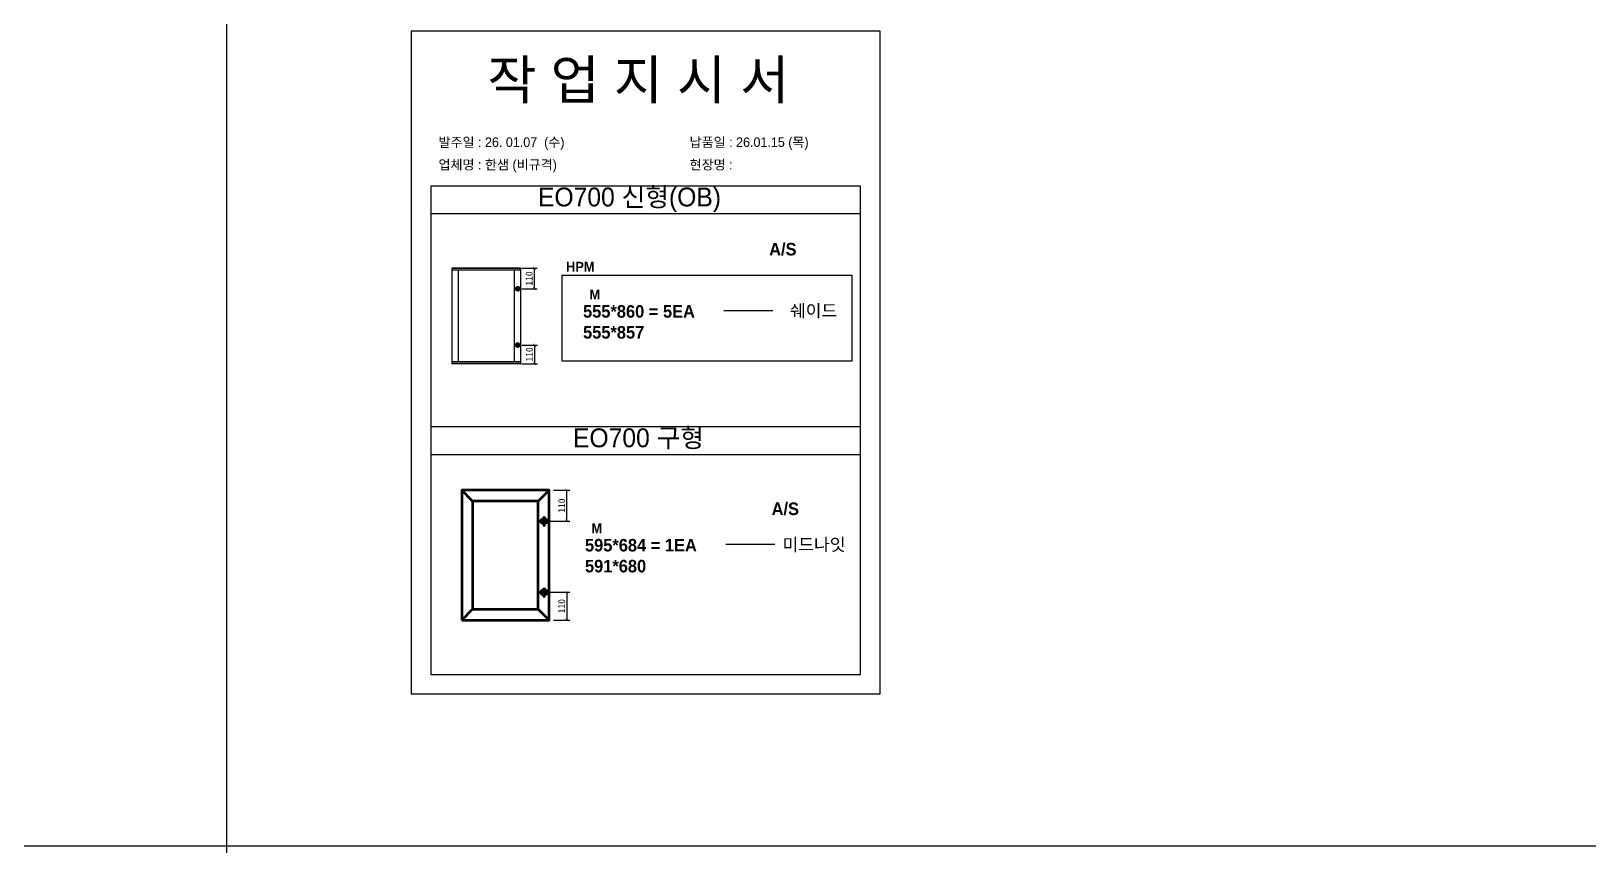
# Model space of a CAD drawing. Header units: millimetres. Extents: x -44117 to 256353, y -2095463 to 65325.
# Drawn here: x 109599 to 115182, y -614443 to -611523 of the extents above; entities that cross this region are included whole.
import ezdxf

# ---------------------------------------------------------------- set-up
doc = ezdxf.new("R2010")
doc.units = ezdxf.units.MM
doc.header["$LTSCALE"] = 10
doc.layers.add('Layer1', color=7, linetype='Continuous', lineweight=70)
doc.styles.add('MtX_Gulim', font='')
doc.styles.get('MtX_Gulim').set_extended_font_data('Gulim', bold=True)
doc.dimstyles.new('ISO-25', dxfattribs={"dimtxt": 2.5, "dimasz": 2.5, "dimexe": 1, "dimexo": 1, "dimtad": 1, "dimtxsty": 'Standard', "dimblk": 'ARCHTICK', "dimcen": 2.5, "dimadec": 0, "dimazin": 0, "dimtfac": 1, "dimtmove": 0, "dimatfit": 3, "dimfxl": 0, "dimarcsym": 0})

# ---------------------------------------------------------------- blocks, each defined once
blk = doc.blocks.new('_ArchTick')
at = {"color": 0, "linetype": 'ByBlock', "const_width": 0.15}
blk.add_lwpolyline([(-0.5, -0.5), (0.5, 0.5)], dxfattribs=at)
blk = doc.blocks.new('*D4389')
at = {"color": 0, "lineweight": -2}
for p, q in [((111357.8, -612372.5), (111412.4, -612372.5)), ((111402.4, -612446.1), (111402.4, -612372.5)), ((111357.8, -612446.1), (111412.4, -612446.1))]:
    blk.add_line(p, q, dxfattribs=at)
at = {"layer": 'Defpoints', "color": 0}
for p in [(111342.8, -612372.5), (111402.4, -612372.5), (111342.8, -612446.1)]:
    blk.add_point(p, dxfattribs=at)
at = {"color": 0, "lineweight": -2, "xscale": 10, "yscale": 10, "zscale": 10}
for p, rotation in [((111402.4, -612372.5), 90), ((111402.4, -612446.1), 270)]:
    blk.add_blockref('_ArchTick', p, dxfattribs=dict(at, rotation=rotation))
at = {"color": 0, "insert": (111383.6, -612409.3), "char_height": 25, "attachment_point": 5, "rotation": 90}
blk.add_mtext('110', dxfattribs=at)
blk = doc.blocks.new('*D4390')
at = {"color": 0, "lineweight": -2}
for p, q in [((111357.8, -612648), (111413.3, -612648)), ((111403.3, -612648), (111403.3, -612714.9)), ((111357.8, -612714.9), (111413.3, -612714.9))]:
    blk.add_line(p, q, dxfattribs=at)
at = {"layer": 'Defpoints', "color": 0}
for p in [(111342.8, -612648), (111342.8, -612714.9), (111403.3, -612714.9)]:
    blk.add_point(p, dxfattribs=at)
at = {"color": 0, "lineweight": -2, "xscale": 10, "yscale": 10, "zscale": 10}
for p, rotation in [((111403.3, -612648), 90), ((111403.3, -612714.9), 270)]:
    blk.add_blockref('_ArchTick', p, dxfattribs=dict(at, rotation=rotation))
at = {"color": 0, "insert": (111384.6, -612681.5), "char_height": 25, "attachment_point": 5, "rotation": 90}
blk.add_mtext('110', dxfattribs=at)
blk = doc.blocks.new('*D4391')
at = {"color": 0, "lineweight": -2}
for p, q in [((111470.9, -613167.8), (111529.1, -613167.8)), ((111519.1, -613279.1), (111519.1, -613167.8)), ((111452.2, -613279.1), (111529.1, -613279.1))]:
    blk.add_line(p, q, dxfattribs=at)
at = {"layer": 'Defpoints', "color": 0}
for p in [(111455.9, -613167.8), (111519.1, -613167.8), (111437.2, -613279.1)]:
    blk.add_point(p, dxfattribs=at)
at = {"color": 0, "lineweight": -2, "xscale": 10, "yscale": 10, "zscale": 10}
for p, rotation in [((111519.1, -613167.8), 90), ((111519.1, -613279.1), 270)]:
    blk.add_blockref('_ArchTick', p, dxfattribs=dict(at, rotation=rotation))
at = {"color": 0, "insert": (111500.3, -613223.5), "char_height": 25, "attachment_point": 5, "rotation": 90}
blk.add_mtext('110', dxfattribs=at)
blk = doc.blocks.new('*D4392')
at = {"color": 0, "lineweight": -2}
for p, q in [((111452.2, -613534), (111529.1, -613534)), ((111519.1, -613534), (111519.1, -613633.7)), ((111470.9, -613633.7), (111529.1, -613633.7))]:
    blk.add_line(p, q, dxfattribs=at)
at = {"layer": 'Defpoints', "color": 0}
for p in [(111437.2, -613534), (111455.9, -613633.7), (111519.1, -613633.7)]:
    blk.add_point(p, dxfattribs=at)
at = {"color": 0, "lineweight": -2, "xscale": 10, "yscale": 10, "zscale": 10}
for p, rotation in [((111519.1, -613534), 90), ((111519.1, -613633.7), 270)]:
    blk.add_blockref('_ArchTick', p, dxfattribs=dict(at, rotation=rotation))
at = {"color": 0, "insert": (111500.3, -613583.9), "char_height": 25, "attachment_point": 5, "rotation": 90}
blk.add_mtext('110', dxfattribs=at)

msp = doc.modelspace()

# ---------------------------------------------------------------- linework, layer by layer
for p, q in [((112571.27536, -612077.71768), (111031.27536, -612077.71768)), ((112571.27536, -612177.71768), (111031.27536, -612177.71768)), ((111106.9009, -612372.77065), (111106.9009, -612714.65754)), ((111353.40154, -612373.21338), (111106.9009, -612373.21338)), ((111353.40154, -612379.90354), (111106.9009, -612379.90354)), ((111353.15558, -612372.52469), (111107.14686, -612372.52469)), ((111128.7915, -612379.41162), (111128.7915, -612707.52465)), ((111331.26498, -612707.52465), (111331.26498, -612379.90354)), ((111352.17173, -612379.90354), (111352.17173, -612372.52469)), ((111353.40154, -612714.65754), (111353.40154, -612372.77065)), ((112256.98351, -612524.84456), (112081.80592, -612524.84456)), ((111353.40154, -612707.52465), (111106.9009, -612707.52465)), ((111353.40154, -612714.21482), (111106.9009, -612714.21482)), ((111353.15558, -612714.90351), (111107.14686, -612714.90351)), ((111108.13071, -612714.90351), (111108.13071, -612707.52465)), ((111352.17173, -612707.52465), (111352.17173, -612714.90351)), ((112571.27536, -612941.11841), (111031.27536, -612941.11841)), ((112571.27536, -613041.11841), (111031.27536, -613041.11841)), ((112263.88224, -613362.92544), (112088.70464, -613362.92544))]:
    msp.add_line(p, q)
at = {"color": 1}
msp.add_line((104015.69829, -614443.14725), (196284.84516, -614443.14725), dxfattribs=at)
msp.add_line((104015.69829, -614443.14725), (196284.84516, -614443.14725), dxfattribs=at)
for p in [(110300.49669, 21924.9366), (110300.49669, 14161.07811), (110300.49669, 18584.38997), (110300.49669, 10820.53148), (110300.49669, 18627.87121), (110300.49669, 10864.01272), (110300.49669, 15287.32457), (110300.49669, 7523.46608), (110300.49669, 3746.75115), (110300.49669, 21924.9366), (110300.49669, 14161.07811), (110300.49669, 18584.38997), (110300.49669, 10820.53148), (110300.49669, 18627.87121), (110300.49669, 10864.01272), (110300.49669, 15287.32457), (110300.49669, 7523.46608), (110300.49669, 3746.75115), (110300.49669, 21924.9366), (110300.49669, 14161.07811), (110300.49669, 18584.38997), (110300.49669, 10820.53148), (110300.49669, 18627.87121), (110300.49669, 10864.01272), (110300.49669, 15287.32457), (110300.49669, 7523.46608), (110300.49669, 3746.75115), (110300.49669, 21924.9366), (110300.49669, 14161.07811), (110300.49669, 18584.38997), (110300.49669, 10820.53148), (110300.49669, 18627.87121), (110300.49669, 10864.01272), (110300.49669, 15287.32457), (110300.49669, 7523.46608), (110300.49669, 3746.75115), (110300.49669, 21924.9366), (110300.49669, 14161.07811), (110300.49669, 18584.38997), (110300.49669, 10820.53148), (110300.49669, 18627.87121), (110300.49669, 10864.01272), (110300.49669, 15287.32457), (110300.49669, 7523.46608), (110300.49669, 3746.75115), (110300.49669, 21924.9366), (110300.49669, 14161.07811), (110300.49669, 18584.38997), (110300.49669, 10820.53148), (110300.49669, 18627.87121), (110300.49669, 10864.01272), (110300.49669, 15287.32457), (110300.49669, 7523.46608), (110300.49669, 3746.75115), (110300.49669, 21924.9366), (110300.49669, 14161.07811), (110300.49669, 18584.38997), (110300.49669, 10820.53148), (110300.49669, 18627.87121), (110300.49669, 10864.01272), (110300.49669, 15287.32457), (110300.49669, 7523.46608), (110300.49669, 3746.75115), (110300.49669, 21924.9366), (110300.49669, 14161.07811), (110300.49669, 18584.38997), (110300.49669, 10820.53148), (110300.49669, 18627.87121), (110300.49669, 10864.01272), (110300.49669, 15287.32457), (110300.49669, 7523.46608), (110300.49669, 3746.75115), (110300.49669, 21924.9366), (110300.49669, 14161.07811), (110300.49669, 18584.38997), (110300.49669, 10820.53148), (110300.49669, 18627.87121), (110300.49669, 10864.01272), (110300.49669, 15287.32457), (110300.49669, 7523.46608), (110300.49669, 3746.75115), (110300.49669, 21924.9366), (110300.49669, 14161.07811), (110300.49669, 18584.38997), (110300.49669, 10820.53148), (110300.49669, 18627.87121), (110300.49669, 10864.01272), (110300.49669, 15287.32457), (110300.49669, 7523.46608), (110300.49669, 3746.75115), (110300.49669, 12702.87182), (110300.49669, 4939.01333), (110300.49669, 9362.32519), (110300.49669, 1598.4667), (110300.49669, 9405.80642), (110300.49669, 1641.94794), (110300.49669, 6065.25979), (110300.49669, -1698.5987), (110300.49669, -5475.31363), (110300.49669, 12702.87182), (110300.49669, 4939.01333), (110300.49669, 9362.32519), (110300.49669, 1598.4667), (110300.49669, 9405.80642), (110300.49669, 1641.94794), (110300.49669, 6065.25979), (110300.49669, -1698.5987), (110300.49669, -5475.31363), (110300.49669, 12702.87182), (110300.49669, 4939.01333), (110300.49669, 9362.32519), (110300.49669, 1598.4667), (110300.49669, 9405.80642), (110300.49669, 1641.94794), (110300.49669, 6065.25979), (110300.49669, -1698.5987), (110300.49669, -5475.31363), (110300.49669, 12702.87182), (110300.49669, 4939.01333), (110300.49669, 9362.32519), (110300.49669, 1598.4667), (110300.49669, 9405.80642), (110300.49669, 1641.94794), (110300.49669, 6065.25979), (110300.49669, -1698.5987), (110300.49669, -5475.31363), (110300.49669, 12702.87182), (110300.49669, 4939.01333), (110300.49669, 9362.32519), (110300.49669, 1598.4667), (110300.49669, 9405.80642), (110300.49669, 1641.94794), (110300.49669, 6065.25979), (110300.49669, -1698.5987), (110300.49669, -5475.31363)]:
    msp.add_xline(p, (0, 1), dxfattribs=at)
for points in [[(110961.27536, -613898.54796), (112641.27536, -613898.54796), (112641.27536, -611522.54796), (110961.27536, -611522.54796)], [(111501.59172, -612397.42681), (112540.29008, -612397.42681), (112540.29008, -612705.02526), (111501.59172, -612705.02526)]]:
    msp.add_lwpolyline(points, close=True)
msp.add_lwpolyline([(111031.27536, -612077.71768), (111031.27536, -613828.54796), (112571.27536, -613828.54796), (112571.27536, -612077.71768)])
for centre, start, end in [((111353.15558, -612372.77065), 0, 90), ((111107.14686, -612714.65755), 180, 270), ((111353.15558, -612714.65755), 270, 0)]:
    msp.add_arc(centre, 0.24596, start, end)
at = {"layer": 'Layer1'}
for p, q in [((111342.76356, -612437.07597), (111342.76356, -612455.20637)), ((111342.76356, -612657.08433), (111342.76356, -612638.95393)), ((111181.16525, -613207.01754), (111141.92283, -613167.77511)), ((111416.61982, -613207.01754), (111455.86225, -613167.77511)), ((111420.93139, -613279.14145), (111453.5545, -613279.14145)), ((111420.93139, -613534.00761), (111453.5545, -613534.00761)), ((111141.92283, -613633.69832), (111181.16525, -613594.45589)), ((111455.86225, -613633.69832), (111416.61982, -613594.45589)), ((111416.61982, -613594.45589), (111455.86225, -613633.69832))]:
    msp.add_line(p, q, dxfattribs=at)
for points in [[(111351.82876, -612446.14117), (111333.69836, -612446.14117)], [(111351.82876, -612648.01913), (111333.69836, -612648.01913)], [(111141.92283, -613633.69832), (111455.86225, -613633.69832), (111455.86225, -613167.77511), (111141.92283, -613167.77511)], [(111181.16525, -613594.45589), (111416.61982, -613594.45589), (111416.61982, -613207.01754), (111181.16525, -613207.01754)], [(111437.24294, -613262.8299), (111437.24294, -613295.45301)], [(111437.24294, -613517.69605), (111437.24294, -613550.31916)]]:
    msp.add_lwpolyline(points, close=True, dxfattribs=at)
for centre, radius in [((111342.76356, -612446.14117), 6.04347), ((111342.76356, -612648.01913), 6.04347), ((111437.24294, -613279.14145), 10.87437), ((111437.24294, -613534.00761), 10.87437)]:
    msp.add_circle(centre, radius, dxfattribs=at)

# ---------------------------------------------------------------- texts
at = {"linetype": 'Continuous', "style": 'MtX_Gulim'}
for s, height, p in [('HPM', 35.049344, (111516.22396, -612384.48354)), ('M', 35.04934, (111600.12064, -612484.20293)), ('M', 35.04934, (111607.01937, -613322.28381))]:
    msp.add_text(s, height=height, dxfattribs=at).set_placement(p)
at = {"attachment_point": 1}
for s, width, gutter_width, heights, insert, char_height in [('{\\fGulim|b0|i0|c129|p50;작 업 지 시 서}', 3307.3198183, 12.5, [-155.84554], (111234.08196, -611626.71047), 140), ('\\pt11;{\\fGulim|b0|i0|c129|p50;발주일 : 26. 01.07  (수)}', 3307.3198183, 12.5, [34.50412], (111058.87261, -611903.43089), 34.3), ('{\\fGulim|b0|i0|c129|p50;납품일 : 26.01.15 (목)}', 3307.3198183, 12.5, [35.09023], (111958.85059, -611903.43089), 34.3), ('{\\fGulim|b0|i0|c129|p50;업체명 : 한샘 (비규격)}', 3307.3198183, 12.5, [36.11279], (111058.87261, -611984.08707), 34.3), ('{\\fGulim|b0|i0|c129|p50;현장명 : }', 3307.3198183, 12.5, [-38.2735], (111958.85059, -611984.08707), 34.3), ('{\\fGulim|b0|i0|c129|p50;EO700 신형(OB)}', 1597.0710432, 6.03612, [-85.06834], (111415.25772, -612083.24639), 67.6045736), ('{\\f굴림|b1|i0|c129|p50;555*860 = 5EA^J\\C1;555*857}', 13607.1496112, 175, [-121.25], (111576.89348, -612504.73048), 45), ('{\\f굴림|b1|i0|c129|p50;쉐이드}', 13607.1496112, 175, [-50], (112318.55625, -612502.41072), 45), ('{\\fGulim|b0|i0|c129|p50;EO700 구형}', 1597.0710432, 6.03612, [-75.43626], (111540.76657, -612946.64712), 67.6045736), ('{\\f굴림|b1|i0|c129|p50;595*684 = 1EA^J\\C1;591*680}', 13607.1496112, 175, [-121.36905], (111583.79221, -613342.81136), 45), ('{\\f굴림|b1|i0|c129|p50;미드나잇}', 13607.1496112, 175, [-50.17857], (112291.71498, -613340.4916), 45)]:
    msp.add_mtext_dynamic_manual_height_columns(s, width=width, gutter_width=gutter_width, heights=heights, dxfattribs=dict(at, insert=insert, char_height=char_height))
at = {"color": 1, "char_height": 45, "attachment_point": 1}
for insert in [(112243.89939, -612281.53675), (112252.7206, -613212.24035)]:
    msp.add_mtext_dynamic_manual_height_columns('{\\f굴림|b1|i0|c129|p50;A/S}', width=13607.1496112, gutter_width=175, heights=[-54.34524], dxfattribs=dict(at, insert=insert))

# ---------------------------------------------------------------- dimensions: what is measured, and where the dimension line sits
for base, p1, p2, picture, middle in [((111402.37733, -612372.52469), (111342.76356, -612446.14117), (111342.76356, -612372.52469), '*D4389', (111383.62733, -612409.33293)), ((111403.3308, -612714.90351), (111342.76356, -612648.01913), (111342.76356, -612714.90351), '*D4390', (111384.5808, -612681.46132)), ((111519.07223, -613167.77511), (111437.24294, -613279.14145), (111455.86225, -613167.77511), '*D4391', (111500.32223, -613223.45828)), ((111519.07223, -613633.69832), (111437.24294, -613534.00761), (111455.86225, -613633.69832), '*D4392', (111500.32223, -613583.85296))]:
    dim = msp.add_linear_dim(base=base, p1=p1, p2=p2, angle=90, text='110', dimstyle='ISO-25', override={"dimscale": 10, "dimasz": 1, "dimexo": 1.5, "dimtxsty": 'Standard'})
    dim.commit()
    dim.dimension.update_dxf_attribs({"geometry": picture, "text_midpoint": middle})

doc.saveas('drawing.dxf')
